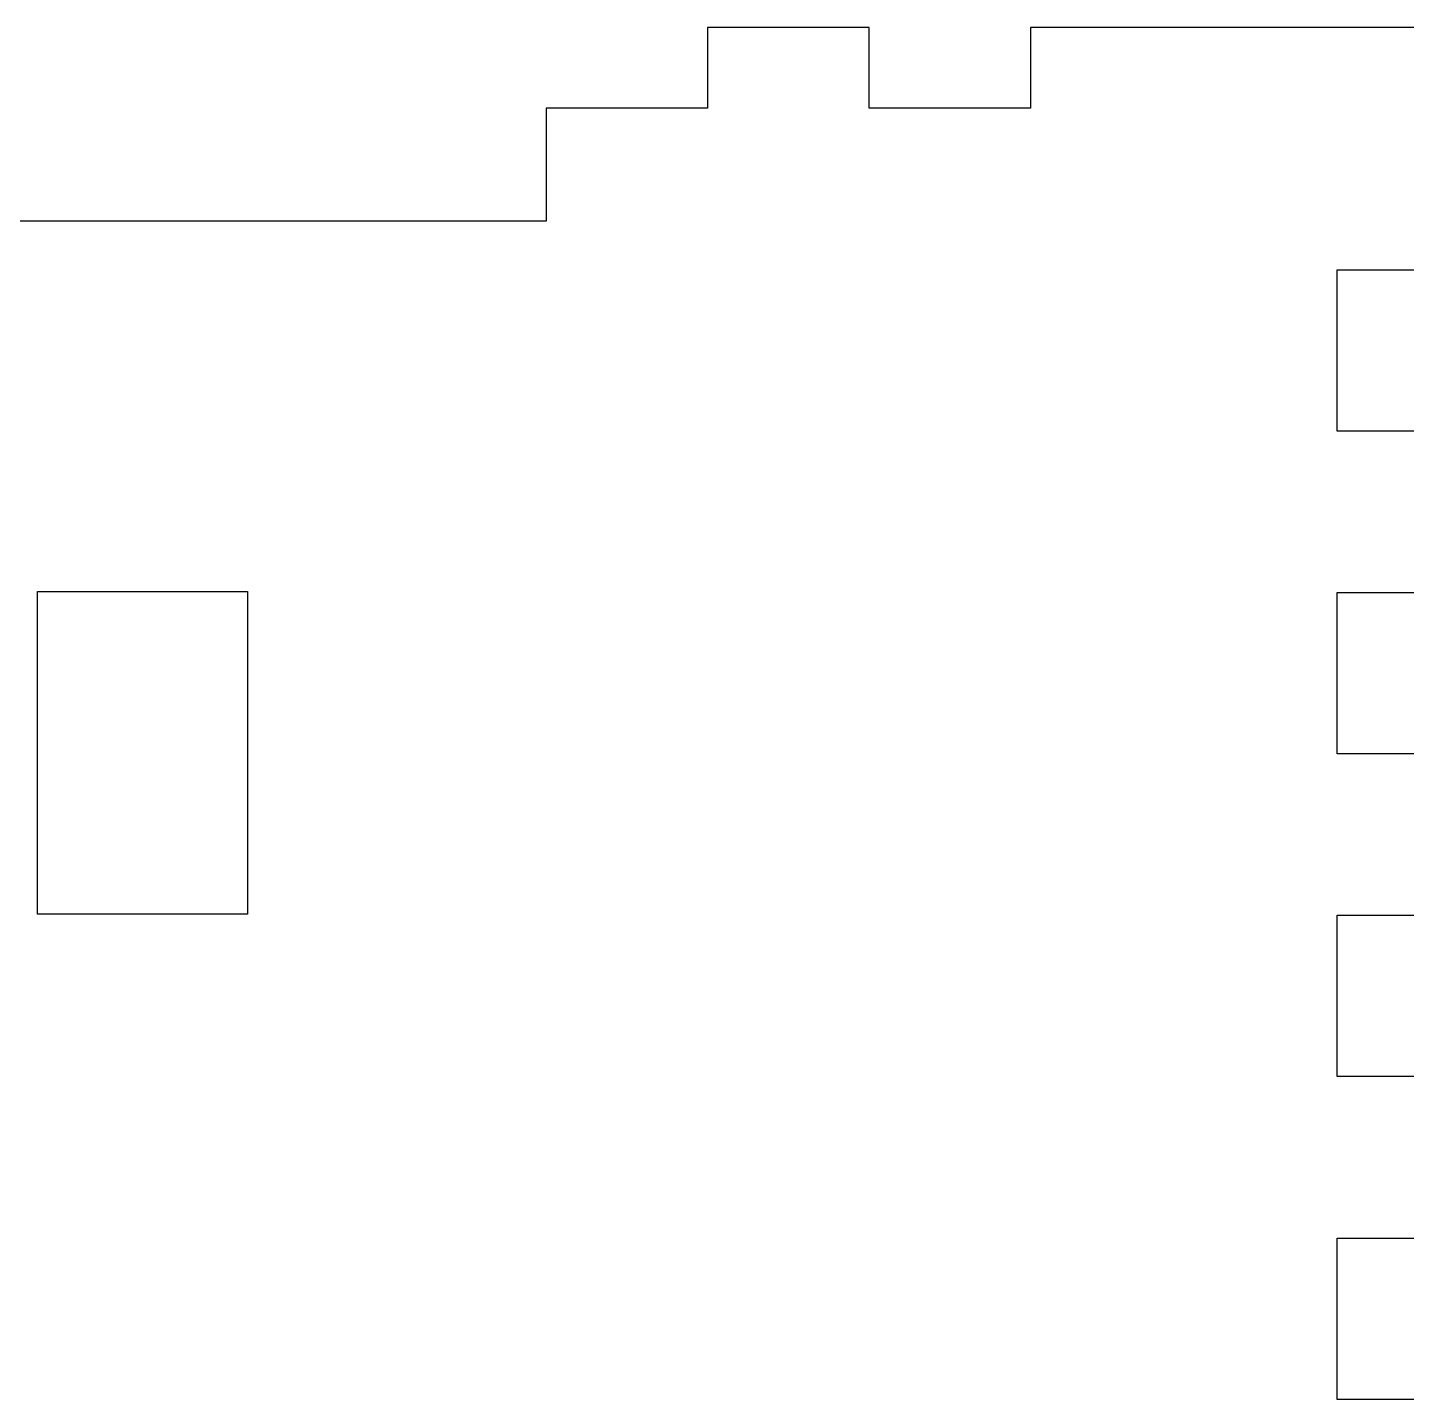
# Model space of a CAD drawing. Extents: x 0 to 494, y 0 to 480.
# Drawn here: x 239.9 to 325.3, y 395 to 480 of the extents above; entities that cross this region are included whole.
import ezdxf

# ---------------------------------------------------------------- set-up
doc = ezdxf.new("R2010")
doc.units = 0
doc.layers.get('0').update_dxf_attribs({"linetype": 'CONTINUOUS'})

msp = doc.modelspace()

# ---------------------------------------------------------------- linework, layer by layer
at = {"color": 0}
for points in [[(325.997, 480), (301.999, 480), (301.999, 475.001), (292, 475.001), (292, 480), (281.999, 480), (281.999, 475.001), (271.999, 475.001), (271.999, 468), (221.999, 468)], [(325.997, 455.001), (320.999, 455.001), (320.999, 465), (325.997, 465)], [(325.997, 435), (320.999, 435), (320.999, 445.001), (325.997, 445.001)], [(325.997, 415.001), (320.999, 415.001), (320.999, 425.001), (325.997, 425.001)], [(325.997, 395.001), (320.999, 395.001), (320.999, 404.999), (325.997, 404.999)]]:
    msp.add_lwpolyline(points, dxfattribs=at)
msp.add_lwpolyline([(240.499, 445.06), (253.499, 445.06), (253.499, 425.06), (240.499, 425.06), (240.499, 445.06)], close=True, dxfattribs=at)

doc.saveas('drawing.dxf')
